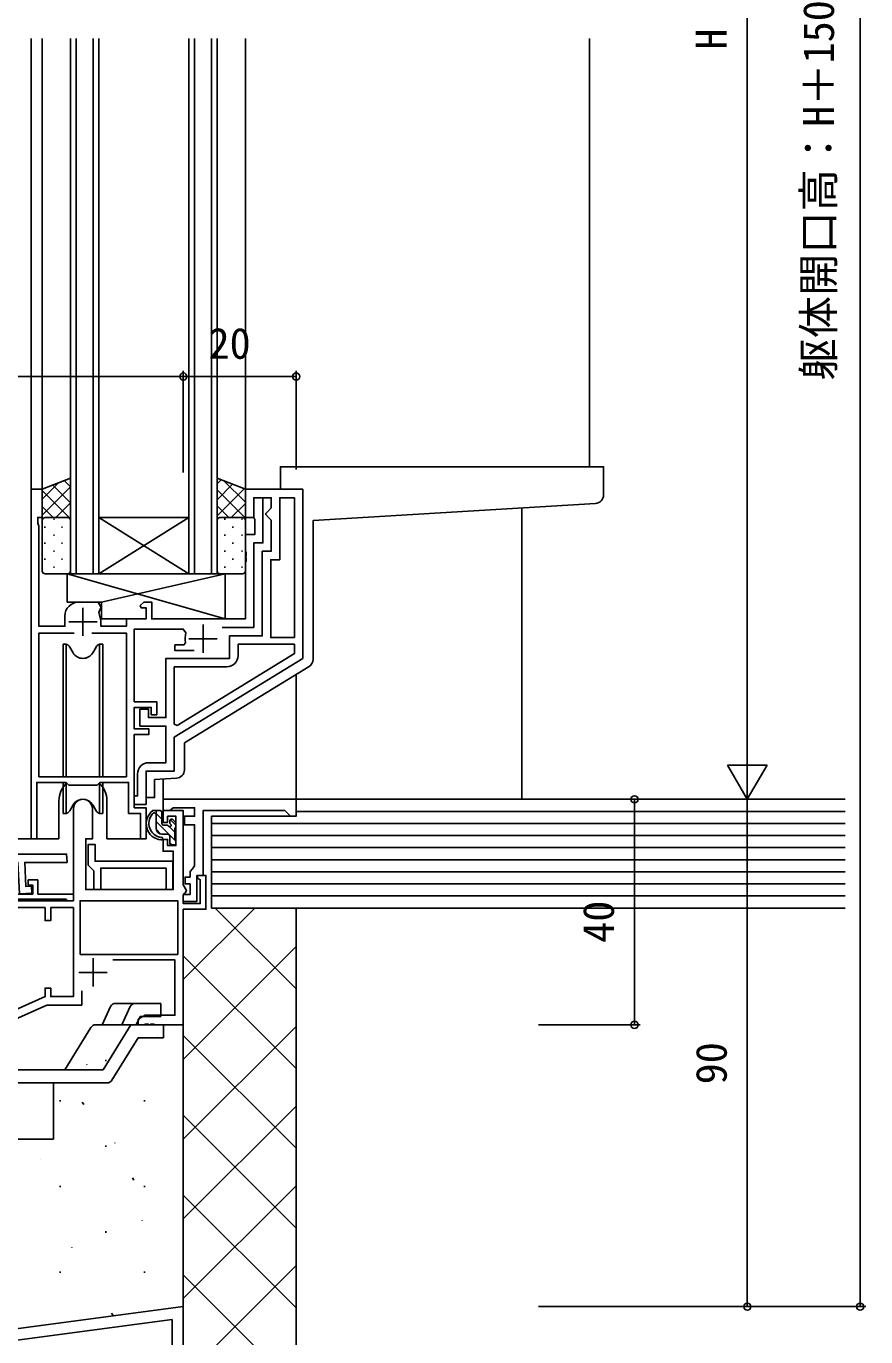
# Model space of a CAD drawing. Units: millimetres, scale not verified. Extents: x -437 to 438, y -344 to 341.
# Drawn here: x -169.7 to -20.8, y -225.4 to 7.1 of the extents above; entities that cross this region are included whole.
import ezdxf
from ezdxf.enums import TextEntityAlignment as Align

# ---------------------------------------------------------------- set-up
doc = ezdxf.new("R2010")
doc.units = ezdxf.units.MM
doc.header["$LTSCALE"] = 2
for name, color, linetype in [('0-2_YKK_11', 7, 'Continuous'), ('0-3_YKK_12', 2, 'Continuous'), ('0-4_YKK_13', 4, 'Continuous'), ('0-6_YKK_D', 6, 'Continuous'), ('0-8_YSS_K', 3, 'Continuous'), ('0-9_YSS_KE', 3, 'Continuous')]:
    doc.layers.add(name, color=color, linetype=linetype)
doc.styles.add('ＭＳ ゴシック', font='')
doc.styles.get('ＭＳ ゴシック').set_extended_font_data('MS Gothic')

msp = doc.modelspace()

# ---------------------------------------------------------------- linework, layer by layer
at = {"layer": '0-2_YKK_11'}
for p, q in [((-159.602, -96.084), (-159.602, -101.084)), ((-162.102, -98.584), (-157.102, -98.584)), ((-138.302, -99.084), (-138.302, -104.084)), ((-140.802, -101.584), (-135.802, -101.584)), ((-157.802, -158.284), (-157.802, -163.284)), ((-160.302, -160.784), (-155.302, -160.784))]:
    msp.add_line(p, q, dxfattribs=at)
for points in [[(-162.802, -97.584), (-162.802, -99.384), (-167.402, -99.384), (-167.402, -81.633), (-167.602, -81.084), (-167.602, -80.084), (-166.802, -80.084), (-166.802, -75.084), (-168.802, -75.084), (-168.802, -137.084), (-167.802, -137.084), (-167.802, -127.084), (-162.602, -127.084), (-162.102, -127.584), (-157.102, -127.584), (-156.602, -127.084), (-151.502, -127.084), (-151.502, -132.584), (-149.402, -132.584), (-149.402, -137.084), (-148.402, -137.084), (-148.402, -131.584), (-150.502, -131.584), (-150.502, -118.584), (-147.902, -118.584), (-147.902, -117.584), (-150.502, -117.584), (-150.502, -113.784), (-147.502, -113.784), (-147.502, -115.084), (-146.502, -115.084), (-146.502, -112.784), (-150.502, -112.784), (-150.502, -99.884), (-141.802, -99.884), (-141.329, -100.546)], [(-134.92, -99.584), (-129.302, -99.584), (-129.302, -84.584), (-127.702, -84.584), (-127.702, -76.584), (-129.302, -76.584), (-129.302, -80.084), (-129.102, -80.43), (-129.102, -83.084), (-130.802, -83.084), (-130.802, -86.125), (-130.682, -86.309), (-130.682, -86.859), (-130.802, -87.042), (-130.802, -87.125), (-130.682, -87.309), (-130.682, -87.859), (-130.802, -88.042), (-130.802, -98.084), (-147.402, -98.084), (-147.402, -95.084), (-148.826, -95.084), (-149.439, -95.696), (-149.278, -96.084), (-148.402, -96.084), (-148.402, -98.084), (-151.902, -98.084), (-151.902, -99.384), (-156.402, -99.384), (-156.402, -98.384), (-156.789, -96.942), (-156.602, -96.492), (-156.402, -96.145), (-156.402, -95.95), (-156.902, -95.084), (-160.302, -95.084)], [(-120.602, -75.084), (-120.602, -105.084), (-143.402, -119.084), (-143.402, -125.084), (-148.402, -125.084), (-148.402, -130.984), (-150.502, -130.984), (-150.502, -129.484), (-149.902, -129.484), (-149.902, -125.584)], [(-147.902, -123.584), (-144.902, -123.584), (-144.902, -117.084), (-149.502, -117.084), (-149.502, -114.084), (-148.002, -114.084), (-148.002, -115.584), (-144.902, -115.584), (-144.902, -105.084), (-133.602, -105.084), (-133.602, -101.084), (-127.802, -101.084), (-127.802, -86.084), (-126.202, -86.084), (-126.202, -80.584), (-126.702, -80.084), (-127.202, -79.584), (-127.202, -79.384), (-126.702, -78.884), (-126.202, -78.384), (-126.202, -76.584), (-129.302, -76.584), (-129.302, -80.084), (-130.802, -80.084), (-130.802, -75.084), (-120.602, -75.084)], [(-158.052, -100.584), (-151.902, -100.584), (-151.902, -126.084), (-167.402, -126.084), (-167.402, -100.584), (-161.152, -100.584)], [(-141.417, -102.315), (-141.709, -102.684), (-143.302, -102.684), (-143.302, -103.684), (-139.852, -103.684)], [(-142.89, -117.009), (-122.102, -104.244), (-122.102, -102.584), (-132.102, -102.584), (-132.102, -104.584)], [(-134.102, -106.584), (-143.402, -106.584), (-143.402, -116.723), (-142.89, -117.009)], [(-183.202, -155.284), (-185.502, -155.284), (-185.502, -153.184), (-184.702, -153.184), (-184.702, -154.284), (-183.202, -154.284), (-183.202, -149.084), (-184.702, -149.084), (-184.702, -150.184), (-185.502, -150.184), (-185.502, -148.084), (-161.302, -148.084), (-161.302, -131.784)], [(-157.902, -131.784), (-157.902, -137.084), (-159.102, -137.084), (-159.102, -146.084), (-143.602, -146.084), (-143.602, -139.284), (-145.402, -139.284), (-145.402, -137.184), (-144.602, -137.184), (-144.602, -138.284), (-143.102, -138.284), (-143.102, -133.084), (-144.602, -133.084), (-144.602, -134.184), (-145.402, -134.184), (-145.402, -132.084), (-141.802, -132.084), (-141.802, -145.264), (-141.242, -146.234), (-141.502, -146.684), (-141.802, -146.984), (-141.802, -148.584), (-138.802, -148.584), (-138.802, -144.346), (-139.342, -144.034), (-139.222, -143.584), (-137.802, -143.584), (-137.802, -149.584), (-141.802, -149.584), (-141.802, -170.084), (-146.844, -170.084), (-147.027, -169.964), (-147.577, -169.964), (-147.761, -170.084), (-147.844, -170.084), (-148.027, -169.964), (-148.577, -169.964), (-148.761, -170.084), (-149.802, -170.084), (-149.802, -169.084)], [(-219.602, -163.784), (-219.602, -165.084), (-220.802, -165.084), (-220.802, -172.675), (-203.866, -172.084), (-182.002, -172.084), (-166.302, -165.084), (-166.302, -163.584), (-165.302, -163.584), (-165.302, -165.084), (-161.302, -165.084), (-161.302, -149.284), (-165.302, -149.284), (-165.302, -151.584), (-166.302, -151.584), (-166.302, -149.284), (-182.002, -149.284), (-182.002, -154.084)], [(-149.802, -169.084), (-148.59, -168.384), (-143.302, -168.384), (-143.302, -158.584), (-154.311, -158.584)], [(-159.802, -164.056), (-159.802, -166.584), (-165.983, -166.584), (-181.683, -173.584), (-192.302, -173.584), (-192.302, -176.384), (-187.015, -176.384), (-185.802, -177.084), (-185.802, -178.084), (-193.802, -178.084), (-197.402, -179.394), (-197.402, -182.084), (-215.602, -182.084), (-219.156, -178.53)]]:
    msp.add_lwpolyline(points, dxfattribs=at)
for points in [[(-122.102, -101.384), (-122.102, -76.584), (-124.702, -76.584), (-124.702, -87.584), (-126.302, -87.584), (-126.302, -101.384)], [(-121.802, -130.084), (-145.402, -130.084), (-145.402, -132.084), (-144.198, -132.084), (-143.902, -131.834), (-143.606, -131.584), (-139.802, -131.584), (-139.802, -133.084), (-141.602, -133.084), (-141.602, -134.584), (-139.802, -134.584), (-139.802, -141.901), (-140.202, -142.391), (-140.602, -142.881), (-140.602, -143.884), (-141.502, -143.884), (-141.502, -145.084), (-140.602, -145.084), (-140.602, -146.984), (-141.802, -146.984), (-141.802, -148.184), (-139.402, -148.184), (-139.402, -143.584), (-138.302, -143.584), (-138.302, -132.084), (-123.802, -132.084), (-123.302, -132.584), (-122.802, -133.084), (-121.802, -133.084)], [(-143.652, -141.084), (-157.452, -141.084), (-157.452, -138.084), (-158.652, -138.084), (-158.652, -141.784), (-158.152, -142.284), (-157.652, -142.784), (-157.652, -146.084), (-156.452, -146.084), (-156.452, -142.284), (-144.852, -142.284), (-144.852, -146.084), (-143.652, -146.084)], [(-185.529, -139.784), (-162.497, -139.784), (-162.418, -141.284), (-169.929, -141.284), (-169.704, -145.569), (-168.705, -145.516), (-168.643, -146.715), (-170.84, -146.83), (-171.13, -141.284), (-182.045, -141.284), (-181.756, -146.801), (-183.678, -146.902), (-184.531, -146.133), (-184.391, -145.738), (-183.017, -145.666), (-183.247, -141.284), (-185.45, -141.284)], [(-184.202, -147.784), (-162.602, -147.784), (-162.302, -148.084), (-161.302, -148.084), (-161.302, -146.884), (-167.602, -146.884), (-167.602, -144.384), (-169.302, -144.384), (-169.302, -145.284), (-168.502, -145.284), (-168.502, -146.884), (-184.602, -146.884), (-184.602, -145.284), (-183.781, -145.284), (-185.001, -141.746), (-185.502, -141.83), (-185.502, -148.084), (-184.502, -148.084)], [(-160.102, -157.584), (-142.802, -157.584), (-142.802, -148.084), (-160.102, -148.084)]]:
    msp.add_lwpolyline(points, close=True, dxfattribs=at)
for centre, radius, start, end in [((-160.302, -97.584), 2.5, 90.00001, 179.99999), ((-138.302, -101.584), 3.2, 161.07536, 193.21297), ((-134.102, -104.584), 2, 270.00001, 359.99999), ((-147.902, -125.584), 2, 90.00001, 179.99999), ((-159.602, -131.784), 1.7, 359.99999, 180.00001)]:
    msp.add_arc(centre, radius, start, end, dxfattribs=at)
at = {"layer": '0-3_YKK_12'}
for p, q in [((-168.802, -75.384), (-168.802, 4.915)), ((-166.802, 4.915), (-166.802, -75.573)), ((-161.802, 4.915), (-161.802, -90.087)), ((-160.802, 4.915), (-160.802, -90.087)), ((-157.802, 4.915), (-157.802, -90.087)), ((-156.802, 4.915), (-156.802, -90.087)), ((-140.802, 4.915), (-140.802, -90.087)), ((-139.802, 4.915), (-139.802, -90.087)), ((-136.802, 4.915), (-136.802, -90.087)), ((-135.802, 4.915), (-135.802, -90.087)), ((-130.802, 4.915), (-130.802, -75.084)), ((-69.802, -71.084), (-69.802, 4.915)), ((-156.802, -80.087), (-140.802, -80.087)), ((-156.802, -80.087), (-140.802, -90.087)), ((-156.802, -90.087), (-140.802, -80.087)), ((-161.802, -90.087), (-135.802, -90.087)), ((-121.802, -130.084), (-121.802, -107.966)), ((-145.402, -130.084), (-145.402, -126.584)), ((-121.802, -130.084), (-145.402, -130.084)), ((-163.852, -130.334), (-163.852, -137.083)), ((-155.352, -130.334), (-155.352, -137.083)), ((-180.302, -137.081), (-163.852, -137.083)), ((-155.352, -137.083), (-149.102, -137.084)), ((-141.802, -169.584), (-141.802, -185.084))]:
    msp.add_line(p, q, dxfattribs=at)
for start, end in [(132.61103, 180), (360, 47.38685)]:
    msp.add_arc((-159.602, -130.334), 4.25, start, end, dxfattribs=at)
at = {"layer": '0-4_YKK_13'}
for p, q in [((-166.802, -76.822), (-163.91, -73.93)), ((-161.802, -77.479), (-164.939, -74.341)), ((-161.802, -74.65), (-162.919, -73.533)), ((-135.802, -74.106), (-135.074, -73.378)), ((-135.802, -76.934), (-133.054, -74.186)), ((-130.802, -77.366), (-134.601, -73.567)), ((-166.802, -79.65), (-161.802, -74.65)), ((-166.802, -75.087), (-166.802, -80.587)), ((-161.802, -80.307), (-166.802, -75.307)), ((-135.802, -79.763), (-131.033, -74.994)), ((-130.802, -80.194), (-135.802, -75.194)), ((-130.802, -75.087), (-130.802, -80.587)), ((-164.851, -80.087), (-166.802, -78.135)), ((-164.41, -80.087), (-161.802, -77.479)), ((-133.738, -80.087), (-135.802, -78.023)), ((-133.298, -80.087), (-130.802, -77.591)), ((-166.802, -89.587), (-166.802, -80.587)), ((-166.302, -80.087), (-162.302, -80.087)), ((-164.832, -80.397), (-164.632, -80.397)), ((-161.856, -80.361), (-161.802, -80.307)), ((-161.802, -80.587), (-161.802, -89.587)), ((-135.802, -80.587), (-135.802, -89.587)), ((-131.302, -80.087), (-135.302, -80.087)), ((-134.532, -80.397), (-134.332, -80.397)), ((-131.502, -80.397), (-131.302, -80.397)), ((-130.824, -80.441), (-130.802, -80.42)), ((-130.802, -89.587), (-130.802, -80.587)), ((-166.447, -81.812), (-166.247, -81.812)), ((-164.832, -83.227), (-164.632, -83.227)), ((-163.417, -81.812), (-163.217, -81.812)), ((-134.532, -83.227), (-134.332, -83.227)), ((-133.117, -81.812), (-132.917, -81.812)), ((-131.502, -83.227), (-131.302, -83.227)), ((-166.447, -84.642), (-166.247, -84.642)), ((-163.417, -84.642), (-163.217, -84.642)), ((-133.117, -84.642), (-132.917, -84.642)), ((-166.447, -87.472), (-166.247, -87.472)), ((-164.832, -86.057), (-164.632, -86.057)), ((-163.417, -87.472), (-163.217, -87.472)), ((-134.532, -86.057), (-134.332, -86.057)), ((-133.117, -87.472), (-132.917, -87.472)), ((-131.502, -86.057), (-131.302, -86.057)), ((-162.302, -90.087), (-166.302, -90.087)), ((-164.832, -88.887), (-164.632, -88.887)), ((-162.402, -90.084), (-134.402, -98.084)), ((-156.302, -95.084), (-134.402, -90.084)), ((-135.302, -90.087), (-131.302, -90.087)), ((-134.532, -88.887), (-134.332, -88.887)), ((-131.502, -88.887), (-131.302, -88.887)), ((-163.102, -102.585), (-163.102, -126.085)), ((-162.56, -102.585), (-163.102, -102.585)), ((-162.56, -126.085), (-162.56, -102.585)), ((-162.449, -102.623), (-162.552, -102.585)), ((-161.925, -103.063), (-161.334, -104.085)), ((-157.28, -103.063), (-157.87, -104.085)), ((-156.756, -102.623), (-156.652, -102.585)), ((-156.102, -102.585), (-156.644, -102.585)), ((-156.644, -126.085), (-156.644, -102.585)), ((-156.102, -126.085), (-156.102, -102.585)), ((-159.716, -105.083), (-159.717, -105.082)), ((-159.464, -105.082), (-159.466, -105.08)), ((-163.102, -127.085), (-163.102, -132.585)), ((-162.56, -132.585), (-162.56, -127.135)), ((-156.644, -132.585), (-156.644, -127.135)), ((-156.102, -132.585), (-156.102, -127.085)), ((-159.716, -130.087), (-159.717, -130.088)), ((-159.464, -130.088), (-159.466, -130.09)), ((-156.102, -129.08), (-156.105, -129.083)), ((-161.925, -132.108), (-161.334, -131.085)), ((-157.28, -132.108), (-157.87, -131.085)), ((-145.902, -132.084), (-147.202, -132.084)), ((-146.602, -135.284), (-146.602, -132.084)), ((-145.602, -134.384), (-145.602, -132.384)), ((-162.56, -132.585), (-163.102, -132.585)), ((-162.449, -132.547), (-162.552, -132.585)), ((-156.756, -132.547), (-156.652, -132.585)), ((-156.102, -132.585), (-156.644, -132.585)), ((-145.602, -133.609), (-146.602, -132.609)), ((-143.102, -137.523), (-146.602, -134.023)), ((-144.663, -134.684), (-145.302, -134.684)), ((-144.202, -133.884), (-144.202, -134.223)), ((-143.102, -134.695), (-144.12, -133.677)), ((-143.19, -134.172), (-143.69, -133.672)), ((-143.102, -134.984), (-143.102, -134.384)), ((-145.77, -136.269), (-146.588, -135.451)), ((-144.502, -136.284), (-145.602, -136.284)), ((-143.302, -135.909), (-144.296, -134.916)), ((-144.202, -136.584), (-144.202, -137.884)), ((-143.302, -137.184), (-143.302, -135.184)), ((-143.856, -138.184), (-144.202, -137.837)), ((-143.902, -138.184), (-143.402, -138.184)), ((-143.102, -137.884), (-143.102, -137.384)), ((-156.21, -170.084), (-154.707, -166.861)), ((-145.802, -166.284), (-153.801, -166.284)), ((-151.203, -166.861), (-152.705, -170.084)), ((-145.802, -168.584), (-145.802, -166.284)), ((-149.468, -168.584), (-150.167, -170.084)), ((-145.802, -168.584), (-149.468, -168.584)), ((-158.214, -170.562), (-162.818, -178.084)), ((-157.361, -170.084), (-145.302, -170.084)), ((-151.085, -170.084), (-156.027, -178.084)), ((-145.302, -172.384), (-145.302, -170.084)), ((-149.802, -172.384), (-154.451, -179.909)), ((-145.302, -172.384), (-149.802, -172.384)), ((-190.302, -178.084), (-156.027, -178.084)), ((-190.302, -180.384), (-155.302, -180.384)), ((-164.802, -190.384), (-164.802, -180.384))]:
    msp.add_line(p, q, dxfattribs=at)
for points in [[(-67.302, -76.084), (-67.302, -71.084), (-68.302, -71.084), (-124.602, -71.084), (-124.602, -75.084)], [(-161.802, -80.587), (-161.802, -73.087), (-166.802, -75.087)], [(-135.802, -80.587), (-135.802, -73.087), (-130.802, -75.087)], [(-118.802, -105.244), (-118.802, -80.645), (-68.711, -77.581)], [(-147.105, -98.084), (-134.402, -98.084), (-134.402, -90.084), (-162.402, -90.084), (-162.402, -95.084), (-156.302, -95.084), (-156.302, -98.084), (-148.699, -98.084)], [(-141.602, -124.848), (-141.602, -120.084), (-119.517, -106.523)], [(-148.402, -129.65), (-148.402, -129.784), (-146.902, -129.784), (-146.902, -126.584), (-143.011, -126.346)], [(-184.802, -180.384), (-184.802, -190.384), (-164.802, -190.384)]]:
    msp.add_lwpolyline(points, dxfattribs=at)
for centre, radius, start, end in [((-68.802, -76.084), 1.5, 273.50003, 0), ((-166.302, -80.587), 0.5, 90, 180), ((-162.302, -80.587), 0.5, 0, 90), ((-135.302, -80.587), 0.5, 90, 180), ((-131.302, -80.587), 0.5, 0, 90), ((-166.302, -89.587), 0.5, 180, 270), ((-162.302, -89.587), 0.5, 270, 0), ((-135.302, -89.587), 0.5, 180, 270), ((-131.302, -89.587), 0.5, 270, 0), ((-162.791, -103.563), 1, 30, 70), ((-159.602, -103.085), 2, 210, 330), ((-156.414, -103.563), 1, 110, 150), ((-120.302, -105.244), 1.5, 301.55141, 0), ((-143.102, -124.848), 1.5, 273.50003, 0), ((-159.602, -132.085), 2, 30, 150), ((-162.791, -131.608), 1, 290, 330), ((-156.414, -131.608), 1, 210, 250), ((-145.488, -134.404), 2.885, 126.45193, 263.90389), ((-147.002, -132.684), 0.2, 36.8699, 156.95039), ((-145.902, -132.384), 0.3, 0, 90), ((-145.402, -134.371), 2.504, 139.45806, 259.25217), ((-147.462, -132.488), 0.3, 301.6219, 336.95039), ((-146.602, -132.384), 0.3, 216.8699, 270), ((-145.302, -134.384), 0.3, 180, 270), ((-144.663, -134.984), 0.3, 33.05573, 90), ((-144.202, -134.684), 0.25, 213.05573, 56.94427), ((-143.902, -133.884), 0.3, 45, 180), ((-143.902, -134.223), 0.3, 180, 236.94427), ((-143.402, -134.384), 0.3, 0, 45), ((-145.602, -135.284), 1, 180, 270), ((-145.724, -137.034), 0.25, 253.6388, 125.58163), ((-144.502, -136.584), 0.3, 0, 90), ((-143.302, -134.984), 0.2, 270, 0), ((-143.902, -137.884), 0.3, 180, 270), ((-143.402, -137.884), 0.3, 270, 0), ((-143.302, -137.384), 0.2, 0, 90), ((-153.801, -167.284), 1, 90, 155.00493), ((-150.296, -167.284), 1, 90, 154.99902), ((-157.361, -171.084), 1, 90, 148.53714), ((-155.302, -179.384), 1, 270, 328.29252)]:
    msp.add_arc(centre, radius, start, end, dxfattribs=at)
at = {"layer": '0-6_YKK_D'}
for p, q in [((-21.802, 202.913), (-21.802, -220.084)), ((-41.802, 135.913), (-41.802, -123.084)), ((-241.802, -55.084), (-141.802, -55.084)), ((-141.802, -72.084), (-141.802, -54.084)), ((-141.802, -64.321), (-141.802, -54.084)), ((-121.8, -55.084), (-141.802, -55.084)), ((-121.8, -71.556), (-121.8, -54.084)), ((-41.802, -130.084), (-41.802, -117.959)), ((-41.802, -130.084), (-45.302, -124.021)), ((-38.302, -124.021), (-45.302, -124.021)), ((-41.802, -130.084), (-38.302, -124.021)), ((-78.802, -130.084), (-40.802, -130.084)), ((-78.802, -130.084), (-40.802, -130.084)), ((-78.802, -130.084), (-60.802, -130.084)), ((-61.802, -170.084), (-61.802, -130.084)), ((-41.802, -130.084), (-41.802, -220.084)), ((-78.802, -170.084), (-60.802, -170.084)), ((-78.802, -220.084), (-40.802, -220.084)), ((-78.802, -220.084), (-20.802, -220.084))]:
    msp.add_line(p, q, dxfattribs=at)
for centre in [(-141.802, -55.084), (-141.802, -55.084), (-121.8, -55.084), (-61.802, -130.084), (-61.802, -170.084), (-41.802, -220.084), (-21.802, -220.084)]:
    msp.add_circle(centre, 0.637, dxfattribs=at)
at = {"layer": '0-8_YSS_K'}
for p, q in [((-81.802, -130.084), (-81.802, -78.382)), ((-24.459, -130.084), (-121.802, -130.084)), ((-24.459, -132.226), (-121.802, -132.226)), ((-136.802, -149.369), (-136.802, -133.084)), ((-24.459, -134.369), (-136.802, -134.369)), ((-24.459, -136.512), (-136.802, -136.512)), ((-24.459, -138.655), (-136.802, -138.655)), ((-24.459, -140.798), (-136.802, -140.798)), ((-24.459, -142.941), (-136.802, -142.941)), ((-136.802, -145.084), (-24.459, -145.084)), ((-136.802, -147.226), (-24.459, -147.226)), ((-141.802, -162.075), (-129.096, -149.369)), ((-136.802, -149.369), (-24.459, -149.369)), ((-121.802, -163.712), (-136.145, -149.369)), ((-121.802, -149.57), (-122.003, -149.369)), ((-121.802, -290.385), (-121.802, -149.369)), ((-141.802, -176.217), (-121.802, -156.217)), ((-121.802, -177.854), (-141.802, -157.854)), ((-141.802, -169.584), (-141.802, -220.084)), ((-141.802, -190.36), (-121.802, -170.36)), ((-121.802, -191.996), (-141.802, -171.996)), ((-146.436, -172.191), (-146.42, -172.238)), ((-155.561, -176.312), (-155.561, -176.562)), ((-158.913, -177.07), (-158.896, -177.117)), ((-163.636, -183.437), (-163.636, -183.687)), ((-148.686, -183.437), (-148.686, -183.687)), ((-159.741, -183.797), (-159.465, -184.214)), ((-141.802, -204.502), (-121.802, -184.502)), ((-121.802, -206.139), (-141.802, -186.139)), ((-155.561, -191.512), (-155.561, -191.762)), ((-153.973, -191.021), (-153.956, -191.068)), ((-167.117, -194.016), (-167.1, -194.063)), ((-150.841, -197.243), (-150.565, -197.66)), ((-163.636, -198.637), (-163.636, -198.887)), ((-148.686, -198.637), (-148.686, -198.887)), ((-141.802, -218.644), (-121.802, -198.644)), ((-121.802, -220.281), (-141.802, -200.281)), ((-155.561, -206.712), (-155.561, -206.962)), ((-149.116, -204.737), (-149.099, -204.784)), ((-161.593, -209.617), (-161.576, -209.664)), ((-163.636, -213.837), (-163.636, -214.087)), ((-148.686, -213.837), (-148.686, -214.087)), ((-141.802, -232.786), (-121.802, -212.786)), ((-121.802, -234.423), (-141.802, -214.423)), ((-121.802, -250.334), (-121.802, -217.834)), ((-155.561, -221.912), (-155.561, -221.918)), ((-154.536, -221.256), (-154.26, -221.673))]:
    msp.add_line(p, q, dxfattribs=at)
for points in [[(-136.802, -133.084), (-121.802, -133.084), (-121.802, -130.084)], [(-291.802, -290.385), (-291.802, -240.084), (-141.802, -220.084), (-141.802, -290.385)], [(-289.802, -291.885), (-289.802, -241.835), (-143.802, -222.368), (-143.802, -291.885)]]:
    msp.add_lwpolyline(points, dxfattribs=at)
at = {"layer": '0-9_YSS_KE'}
msp.add_line((-121.802, -130.084), (-81.802, -130.084), dxfattribs=at)

# ---------------------------------------------------------------- texts
at = {"layer": '0-6_YKK_D', "style": 'ＭＳ ゴシック'}
for s, p in [('躯体開口高：H＋150', (-24.782, -55.78)), ('H', (-43.802, 2.921)), ('40', (-63.802, -155.538)), ('90', (-43.802, -180.645))]:
    msp.add_text(s, height=5.499, rotation=90, dxfattribs=at).set_placement(p, align=Align.BOTTOM_LEFT)
msp.add_text('20', height=5.499, dxfattribs=at).set_placement((-137.341, -53.584), align=Align.BOTTOM_LEFT)

doc.saveas('drawing.dxf')
